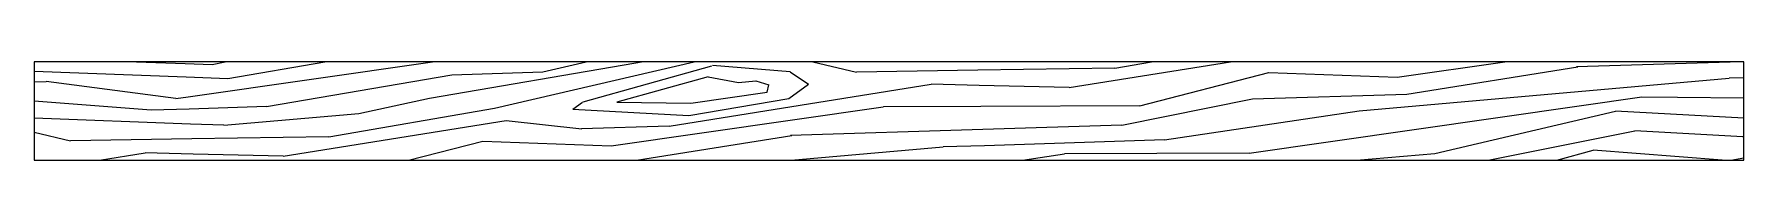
# Model space of a CAD drawing. Header units: metres. Extents: x -1.3 to 1.3, y 0 to 0.15.
import ezdxf

# ---------------------------------------------------------------- set-up
doc = ezdxf.new("R2010")
doc.units = ezdxf.units.M
doc.header["$MEASUREMENT"] = 0

msp = doc.modelspace()

# ---------------------------------------------------------------- linework, layer by layer
at = {"lineweight": 0}
for p, q in [((-1.3, 0.1355), (-1.0687, 0.1269)), ((-1.1444, 0.15), (-1.0704, 0.1473)), ((-1.0704, 0.1473), (-1.0295, 0.1457)), ((-1.066, 0.0965), (-0.6941, 0.15)), ((-1.0295, 0.1457), (-1.0097, 0.15)), ((-1.0055, 0.1246), (-0.8578, 0.15)), ((-0.9468, 0.0818), (-0.6649, 0.1303)), ((-0.6987, 0.0943), (-0.3849, 0.1483)), ((-0.6649, 0.1303), (-0.5264, 0.1347)), ((-0.5999, 0.0792), (-0.2963, 0.15)), ((-0.5264, 0.1347), (-0.4607, 0.15)), ((-0.4652, 0.089), (-0.2693, 0.1438)), ((-0.3849, 0.1483), (-0.3765, 0.15)), ((-0.1502, 0.1348), (-0.2684, 0.1441)), ((-0.1502, 0.1348), (-0.1224, 0.116)), ((-0.1159, 0.15), (-0.0493, 0.1341)), ((0.135, 0.137), (-0.0493, 0.1341)), ((0.3434, 0.1404), (0.135, 0.137)), ((0.2738, 0.1108), (0.5192, 0.15)), ((0.3434, 0.1404), (0.3993, 0.15)), ((0.3813, 0.083), (0.5777, 0.1337)), ((0.5777, 0.1337), (0.7729, 0.1265)), ((0.7729, 0.1265), (0.9366, 0.15)), ((0.7876, 0.1008), (1.0474, 0.1424)), ((1.2958, 0.15), (1.0454, 0.142)), ((-1.3, 0.1195), (-1.282, 0.12)), ((-1.0846, 0.0939), (-1.282, 0.12)), ((-1.0687, 0.1269), (-1.0055, 0.1246)), ((-0.275, 0.127), (-0.414, 0.0882)), ((-0.3341, 0.052), (0.0641, 0.1157)), ((-0.275, 0.127), (-0.2291, 0.1185)), ((-0.2291, 0.1185), (-0.2023, 0.1209)), ((-0.2023, 0.1209), (-0.183, 0.1147)), ((-0.1851, 0.1035), (-0.183, 0.1147)), ((-0.1524, 0.0942), (-0.1224, 0.116)), ((0.1371, 0.114), (0.0641, 0.1157)), ((0.2738, 0.1108), (0.1371, 0.114)), ((0.7148, 0.0755), (1.2778, 0.1248)), ((1.3, 0.1255), (1.2778, 0.1248)), ((-1.1222, 0.0762), (-1.3, 0.0901)), ((-1.0644, 0.078), (-1.1222, 0.0762)), ((-1.0846, 0.0939), (-1.066, 0.0965)), ((-0.9468, 0.0818), (-1.0644, 0.078)), ((-0.8521, 0.0358), (-0.5999, 0.0792)), ((-0.8065, 0.0711), (-0.6987, 0.0943)), ((-0.4809, 0.0777), (-0.4661, 0.0884)), ((-0.4225, 0.0219), (-0.0091, 0.0813)), ((-0.414, 0.0882), (-0.3016, 0.0868)), ((-0.3044, 0.068), (-0.1524, 0.0942)), ((-0.3016, 0.0868), (-0.1851, 0.1035)), ((0.1399, 0.0821), (-0.0082, 0.0814)), ((0.3813, 0.083), (0.1399, 0.0821)), ((0.3541, 0.0535), (0.5529, 0.0934)), ((0.5476, 0.0108), (1.0495, 0.0829)), ((0.5529, 0.0934), (0.7876, 0.1008)), ((1.0495, 0.0829), (1.1451, 0.0967)), ((1.1451, 0.0967), (1.199, 0.096)), ((1.199, 0.096), (1.3, 0.0948)), ((-1.0624, 0.0551), (-1.3, 0.0639)), ((-1.0115, 0.0532), (-1.0624, 0.0551)), ((-1.0115, 0.0532), (-0.8065, 0.0711)), ((-0.9216, 0.0062), (-0.5822, 0.0604)), ((-0.5822, 0.0604), (-0.4673, 0.0477)), ((-0.4809, 0.0777), (-0.3044, 0.068)), ((0.3541, 0.0535), (0.1429, 0.0468)), ((0.4188, 0.0309), (0.7148, 0.0755)), ((0.83, 0.0104), (1.1051, 0.0746)), ((1.3, 0.0639), (1.1051, 0.0746)), ((-1.3, 0.0427), (-1.2448, 0.0295)), ((-1.0604, 0.0325), (-1.2448, 0.0295)), ((-0.8521, 0.0358), (-1.0604, 0.0325)), ((-0.7306, 0), (-0.6177, 0.0291)), ((-0.6177, 0.0291), (-0.4225, 0.0219)), ((-0.3341, 0.052), (-0.4674, 0.0478)), ((-0.3842, 0), (-0.148, 0.0378)), ((0.1429, 0.0468), (-0.15, 0.0375)), ((0.4188, 0.0309), (0.1451, 0.0222)), ((0.9114, 0), (1.1342, 0.0447)), ((1.2983, 0.0357), (1.1342, 0.0447)), ((1.2983, 0.0357), (1.3, 0.0359)), ((-1.2006, 0), (-1.1313, 0.0111)), ((-1.0584, 0.0094), (-1.1313, 0.0111)), ((-0.9216, 0.0062), (-1.0584, 0.0094)), ((-0.1487, 0), (0.0824, 0.0202)), ((0.1451, 0.0222), (0.0824, 0.0202)), ((0.2028, 0), (0.2667, 0.0096)), ((0.5476, 0.0108), (0.2667, 0.0096)), ((0.711, 0), (0.83, 0.0104)), ((1.0159, 0), (1.0707, 0.0153)), ((1.2671, 0), (1.0707, 0.0153)), ((1.2802, 0), (1.3, 0.0037))]:
    msp.add_line(p, q, dxfattribs=at)
at = {"flags": 128}
msp.add_lwpolyline([(-1.3, 0), (1.3, 0), (1.3, 0.15), (-1.3, 0.15)], close=True, dxfattribs=at)

doc.saveas('drawing.dxf')
